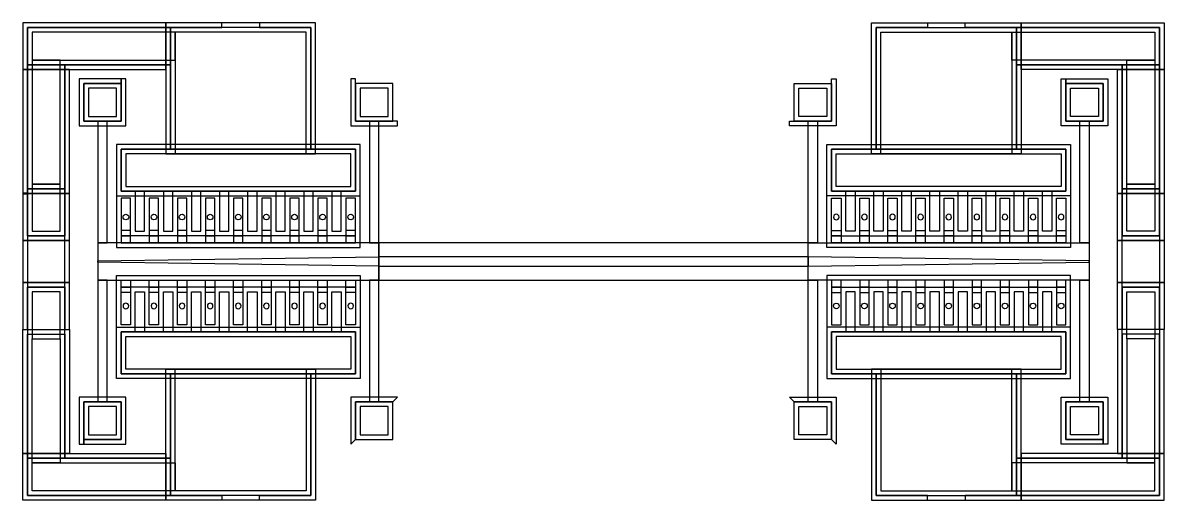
# Model space of a CAD drawing. Extents: x -46 to 76, y 9 to 60.
import ezdxf

# ---------------------------------------------------------------- set-up
doc = ezdxf.new("R2010")
doc.units = 0
doc.layers.get('0').update_dxf_attribs({"linetype": 'CONTINUOUS'})
for name, color, linetype in [('Oxide_FTE_drawing', 7, 'CONTINUOUS'), ('Oxide_PTE_drawing', 7, 'CONTINUOUS'), ('Poly_FTE', 7, 'CONTINUOUS'), ('Poly_PTE', 7, 'CONTINUOUS'), ('Si_FTE', 7, 'CONTINUOUS')]:
    doc.layers.add(name, color=color, linetype=linetype)

# ---------------------------------------------------------------- blocks, each defined once
blk = doc.blocks.new('CouplerInlet')
at = {"layer": 'Poly_FTE'}
blk.add_lwpolyline([(-33.954, 45.646), (-3.954, 45.646), (-3.954, 49.646), (-33.954, 49.646)], close=True, dxfattribs=at)
at = {"layer": 'Poly_PTE'}
blk.add_lwpolyline([(-33.954, 47.721), (-3.954, 48.146), (-3.954, 47.146), (-33.954, 47.571)], close=True, dxfattribs=at)
blk = doc.blocks.new('AnchorBeam_L13W1')
at = {"layer": 'Oxide_FTE_drawing'}
blk.add_lwpolyline([(-34.954, 29.146), (-31.954, 29.146), (-31.954, 32.146), (-34.954, 32.146)], close=True, dxfattribs=at)
at = {"layer": 'Poly_FTE'}
for points in [[(-33.954, 32.646), (-32.954, 32.646), (-32.954, 45.646), (-33.954, 45.646)], [(-35.454, 28.646), (-31.454, 28.646), (-31.454, 32.646), (-35.454, 32.646)]]:
    blk.add_lwpolyline(points, close=True, dxfattribs=at)
at = {"layer": 'Si_FTE'}
blk.add_lwpolyline([(-35.954, 28.146), (-35.454, 28.146), (-35.454, 32.646), (-31.454, 32.646), (-31.454, 28.646), (-35.454, 28.646), (-35.454, 28.146), (-30.954, 28.146), (-30.954, 33.146), (-35.954, 33.146)], close=True, dxfattribs=at)
blk = doc.blocks.new('AnchoredCouplerInlet_woComb')
at = {"layer": 'Oxide_FTE_drawing'}
for points in [[(-5.954, 63.146), (-2.954, 63.146), (-2.954, 66.146), (-5.954, 66.146)], [(-5.954, 29.146), (-2.954, 29.146), (-2.954, 32.146), (-5.954, 32.146)]]:
    blk.add_lwpolyline(points, close=True, dxfattribs=at)
at = {"layer": 'Poly_FTE'}
for points in [[(-6.454, 62.646), (-2.454, 62.646), (-2.454, 66.646), (-6.454, 66.646)], [(-4.954, 49.646), (-3.954, 49.646), (-3.954, 62.646), (-4.954, 62.646)], [(-4.954, 32.646), (-3.954, 32.646), (-3.954, 45.646), (-4.954, 45.646)], [(-6.454, 28.646), (-2.454, 28.646), (-2.454, 32.646), (-6.454, 32.646)]]:
    blk.add_lwpolyline(points, close=True, dxfattribs=at)
at = {"layer": 'Si_FTE'}
for points in [[(-1.954, 62.646), (-6.454, 62.646), (-6.454, 67.146), (-6.954, 67.146), (-6.954, 62.146), (-1.954, 62.146)], [(-6.954, 28.146), (-6.454, 28.646), (-6.454, 32.646), (-2.454, 32.646), (-1.954, 33.146), (-6.954, 33.146)]]:
    blk.add_lwpolyline(points, close=True, dxfattribs=at)
at = {"rotation": 180}
blk.add_blockref('AnchorBeam_L13W1', (-66.908, 95.292), dxfattribs=at)
for name in ['CouplerInlet', 'AnchorBeam_L13W1']:
    blk.add_blockref(name, (0, 0))
blk = doc.blocks.new('ElectrodeTurn')
at = {"layer": 'Oxide_FTE_drawing'}
for points in [[(-40.954, 69.146), (-25.704, 69.146), (-25.704, 72.146), (-40.954, 72.146)], [(-25.704, 59.146), (-11.704, 59.146), (-11.704, 72.146), (-25.704, 72.146)], [(-40.954, 55.896), (-37.954, 55.896), (-37.954, 69.146), (-40.954, 69.146)]]:
    blk.add_lwpolyline(points, close=True, dxfattribs=at)
at = {"layer": 'Poly_FTE'}
for points in [[(-41.454, 68.646), (-26.204, 68.646), (-26.204, 72.646), (-41.454, 72.646)], [(-26.204, 59.646), (-11.204, 59.646), (-11.204, 72.646), (-26.204, 72.646)], [(-41.454, 55.396), (-37.454, 55.396), (-37.454, 68.646), (-41.454, 68.646)]]:
    blk.add_lwpolyline(points, close=True, dxfattribs=at)
at = {"layer": 'Poly_PTE'}
for points in [[(-41.954, 68.146), (-26.704, 68.146), (-26.704, 73.146), (-41.954, 73.146)], [(-26.704, 59.146), (-10.704, 59.146), (-10.704, 73.146), (-26.704, 73.146)], [(-41.954, 54.896), (-36.954, 54.896), (-36.954, 68.146), (-41.954, 68.146)]]:
    blk.add_lwpolyline(points, close=True, dxfattribs=at)
at = {"layer": 'Si_FTE'}
for points in [[(-41.954, 68.146), (-41.454, 68.146), (-41.454, 72.646), (-26.704, 72.646), (-26.704, 73.146), (-41.954, 73.146)], [(-26.704, 72.646), (-20.704, 72.646), (-20.704, 73.146), (-26.704, 73.146)], [(-16.704, 72.646), (-11.204, 72.646), (-11.204, 59.646), (-10.704, 59.646), (-10.704, 73.146), (-16.704, 73.146)], [(-37.454, 68.146), (-26.704, 68.146), (-26.704, 68.646), (-37.454, 68.646)], [(-26.704, 59.646), (-26.204, 59.646), (-26.204, 68.646), (-26.704, 68.646)], [(-41.954, 54.896), (-41.454, 54.896), (-41.454, 68.146), (-41.954, 68.146)], [(-37.454, 54.896), (-36.954, 54.896), (-36.954, 68.146), (-37.454, 68.146)]]:
    blk.add_lwpolyline(points, close=True, dxfattribs=at)
blk = doc.blocks.new('Bridge_Short')
at = {"layer": 'Oxide_FTE_drawing'}
for points in [[(-45.704, 50.897), (-42.704, 50.897), (-42.704, 55.897), (-45.704, 55.897)], [(-45.704, 39.397), (-42.704, 39.397), (-42.704, 44.397), (-45.704, 44.397)]]:
    blk.add_lwpolyline(points, close=True, dxfattribs=at)
at = {"layer": 'Poly_FTE'}
for points in [[(-46.204, 50.397), (-42.204, 50.397), (-42.204, 55.397), (-46.204, 55.397)], [(-46.204, 44.897), (-42.204, 44.897), (-42.204, 50.397), (-46.204, 50.397)], [(-46.204, 39.897), (-42.204, 39.897), (-42.204, 44.897), (-46.204, 44.897)]]:
    blk.add_lwpolyline(points, close=True, dxfattribs=at)
at = {"layer": 'Poly_PTE'}
for points in [[(-46.704, 49.897), (-41.704, 49.897), (-41.704, 54.897), (-46.704, 54.897)], [(-46.704, 45.397), (-41.704, 45.397), (-41.704, 49.897), (-46.704, 49.897)], [(-46.704, 40.396), (-41.704, 40.396), (-41.704, 45.397), (-46.704, 45.397)]]:
    blk.add_lwpolyline(points, close=True, dxfattribs=at)
at = {"layer": 'Si_FTE'}
for points in [[(-46.704, 49.897), (-41.704, 49.897), (-41.704, 54.897), (-42.204, 54.897), (-42.204, 50.397), (-46.204, 50.397), (-46.204, 54.897), (-46.704, 54.897)], [(-46.704, 40.397), (-46.204, 40.397), (-46.204, 44.897), (-42.204, 44.897), (-42.204, 40.397), (-41.704, 40.397), (-41.704, 45.397), (-46.704, 45.397)]]:
    blk.add_lwpolyline(points, close=True, dxfattribs=at)
blk = doc.blocks.new('CombElectrode')
at = {"layer": 'Si_FTE'}
blk.add_lwpolyline([(-41.954, 54.867), (-41.454, 54.867), (-41.454, 54.938), (-41.954, 54.938)], close=True, dxfattribs=at)
for name, p in [('ElectrodeTurn', (0, 0.001)), ('Bridge_Short', (4.75, 0))]:
    blk.add_blockref(name, p)
at = {"xscale": -1, "rotation": 180}
blk.add_blockref('ElectrodeTurn', (0, 95.293), dxfattribs=at)
blk = doc.blocks.new('Comb_L4W1_G500_D500_Stopp54757')
at = {"layer": 'Oxide_FTE_drawing'}
blk.add_lwpolyline([(215.141, 6.825), (239.141, 6.825), (239.141, 10.325), (215.141, 10.325)], close=True, dxfattribs=at)
at = {"layer": 'Oxide_PTE_drawing'}
for centre in [(215.141, 3.575), (218.141, 3.575), (221.141, 3.575), (224.141, 3.575), (227.141, 3.575), (230.141, 3.575), (233.141, 3.575), (236.141, 3.575), (239.141, 3.575)]:
    blk.add_circle(centre, 0.3, dxfattribs=at)
at = {"layer": 'Poly_FTE'}
for points in [[(214.641, 6.325), (239.641, 6.325), (239.641, 10.825), (214.641, 10.825)], [(216.141, 2.075), (217.141, 2.075), (217.141, 6.325), (216.141, 6.325)], [(219.141, 2.075), (220.141, 2.075), (220.141, 6.325), (219.141, 6.325)], [(222.141, 2.075), (223.141, 2.075), (223.141, 6.325), (222.141, 6.325)], [(225.141, 2.075), (226.141, 2.075), (226.141, 6.325), (225.141, 6.325)], [(228.141, 2.075), (229.141, 2.075), (229.141, 6.325), (228.141, 6.325)], [(231.141, 2.075), (232.141, 2.075), (232.141, 6.325), (231.141, 6.325)], [(234.141, 2.075), (235.141, 2.075), (235.141, 6.325), (234.141, 6.325)], [(237.141, 2.075), (238.141, 2.075), (238.141, 6.325), (237.141, 6.325)], [(214.641, 1.575), (215.641, 1.575), (215.641, 5.575), (214.641, 5.575)], [(217.641, 1.575), (218.641, 1.575), (218.641, 5.575), (217.641, 5.575)], [(220.641, 1.575), (221.641, 1.575), (221.641, 5.575), (220.641, 5.575)], [(223.641, 1.575), (224.641, 1.575), (224.641, 5.575), (223.641, 5.575)], [(226.641, 1.575), (227.641, 1.575), (227.641, 5.575), (226.641, 5.575)], [(229.641, 1.575), (230.641, 1.575), (230.641, 5.575), (229.641, 5.575)], [(232.641, 1.575), (233.641, 1.575), (233.641, 5.575), (232.641, 5.575)], [(235.641, 1.575), (236.641, 1.575), (236.641, 5.575), (235.641, 5.575)], [(238.641, 1.575), (239.641, 1.575), (239.641, 5.575), (238.641, 5.575)], [(214.641, 0.825), (215.641, 0.825), (215.641, 2.125), (214.641, 2.125)], [(214.641, 0.825), (239.641, 0.825), (239.641, 1.575), (214.641, 1.575)], [(217.641, 0.825), (218.641, 0.825), (218.641, 2.125), (217.641, 2.125)], [(220.641, 0.825), (221.641, 0.825), (221.641, 2.125), (220.641, 2.125)], [(223.641, 0.825), (224.641, 0.825), (224.641, 2.125), (223.641, 2.125)], [(226.641, 0.825), (227.641, 0.825), (227.641, 2.125), (226.641, 2.125)], [(229.641, 0.825), (230.641, 0.825), (230.641, 2.125), (229.641, 2.125)], [(232.641, 0.825), (233.641, 0.825), (233.641, 2.125), (232.641, 2.125)], [(235.641, 0.825), (236.641, 0.825), (236.641, 2.125), (235.641, 2.125)], [(238.641, 0.825), (239.641, 0.825), (239.641, 2.125), (238.641, 2.125)]]:
    blk.add_lwpolyline(points, close=True, dxfattribs=at)
at = {"layer": 'Poly_PTE'}
blk.add_lwpolyline([(214.141, 0.325), (240.141, 0.325), (240.141, 11.325), (214.141, 11.325)], close=True, dxfattribs=at)
at = {"layer": 'Si_FTE'}
blk.add_lwpolyline([(214.141, 5.825), (240.141, 5.825), (240.141, 11.325), (234.891, 11.325), (234.891, 10.825), (239.641, 10.825), (239.641, 6.325), (214.641, 6.325), (214.641, 10.825), (219.891, 10.825), (219.891, 11.325), (214.141, 11.325)], close=True, dxfattribs=at)
blk = doc.blocks.new('Actuator_StoppersCenter')
for name, p in [('CombElectrode', (0, -0.001)), ('AnchoredCouplerInlet_woComb', (0, 0)), ('Comb_L4W1_G500_D500_Stopp54757', (-246.095, 48.821))]:
    blk.add_blockref(name, p)
at = {"xscale": -1, "rotation": 180}
blk.add_blockref('Comb_L4W1_G500_D500_Stopp54757', (-246.095, 46.471), dxfattribs=at)
blk = doc.blocks.new('CouplerBody')
at = {"layer": 'Poly_FTE'}
blk.add_lwpolyline([(20.817, 22.054), (66.661, 22.054), (66.661, 26.054), (20.817, 26.054)], close=True, dxfattribs=at)
at = {"layer": 'Poly_PTE'}
blk.add_lwpolyline([(20.817, 23.554), (66.661, 23.554), (66.661, 24.554), (20.817, 24.554)], close=True, dxfattribs=at)

msp = doc.modelspace()

# ---------------------------------------------------------------- block references
for name, p in [('Actuator_StoppersCenter', (-3.937, -12.999)), ('CouplerBody', (-28.708, 10.593))]:
    msp.add_blockref(name, p)
at = {"xscale": -1}
msp.add_blockref('Actuator_StoppersCenter', (33.999, -12.999), dxfattribs=at)

doc.saveas('drawing.dxf')
